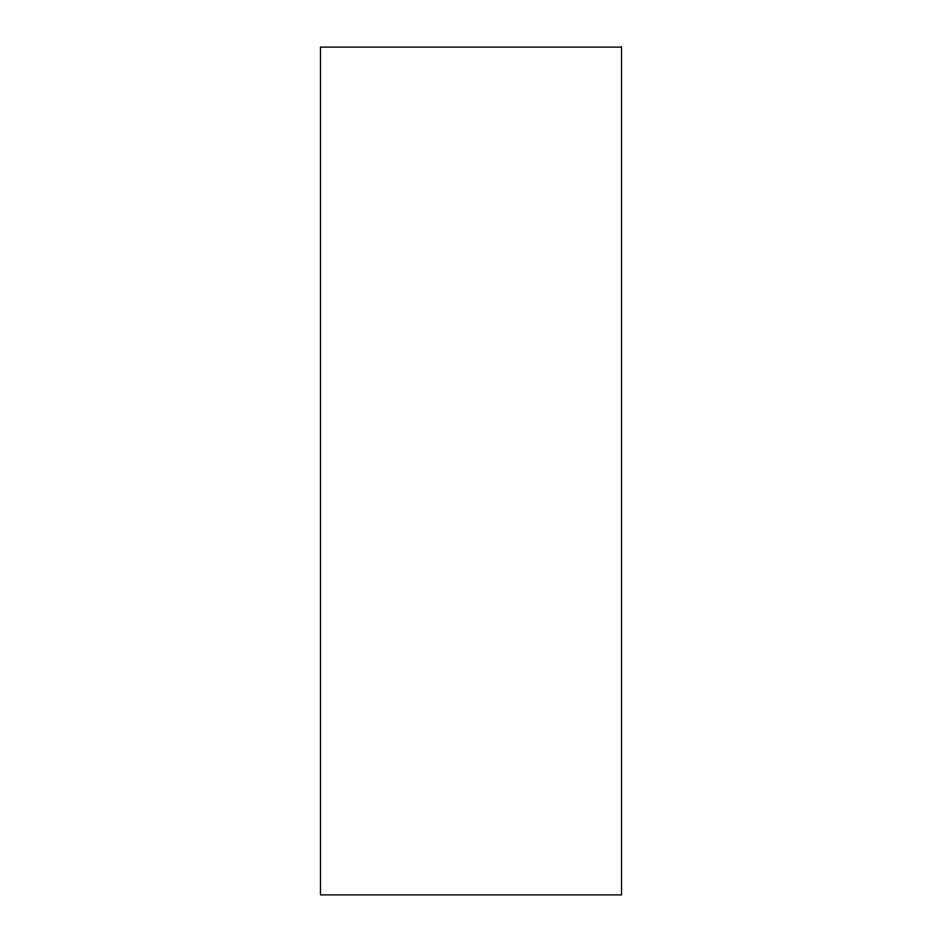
<?xml version="1.0" encoding="UTF-8"?>
<svg xmlns="http://www.w3.org/2000/svg" width="942" height="942" viewBox="0 0 942 942"><rect width="100%" height="100%" fill="white"/><g stroke="black" fill="none" stroke-linecap="round" stroke-linejoin="round"><path stroke-width="1.41" d="M621.52 47.1L320.48 47.1L320.48 894.9L621.52 894.9L621.52 47.1"/></g></svg>
